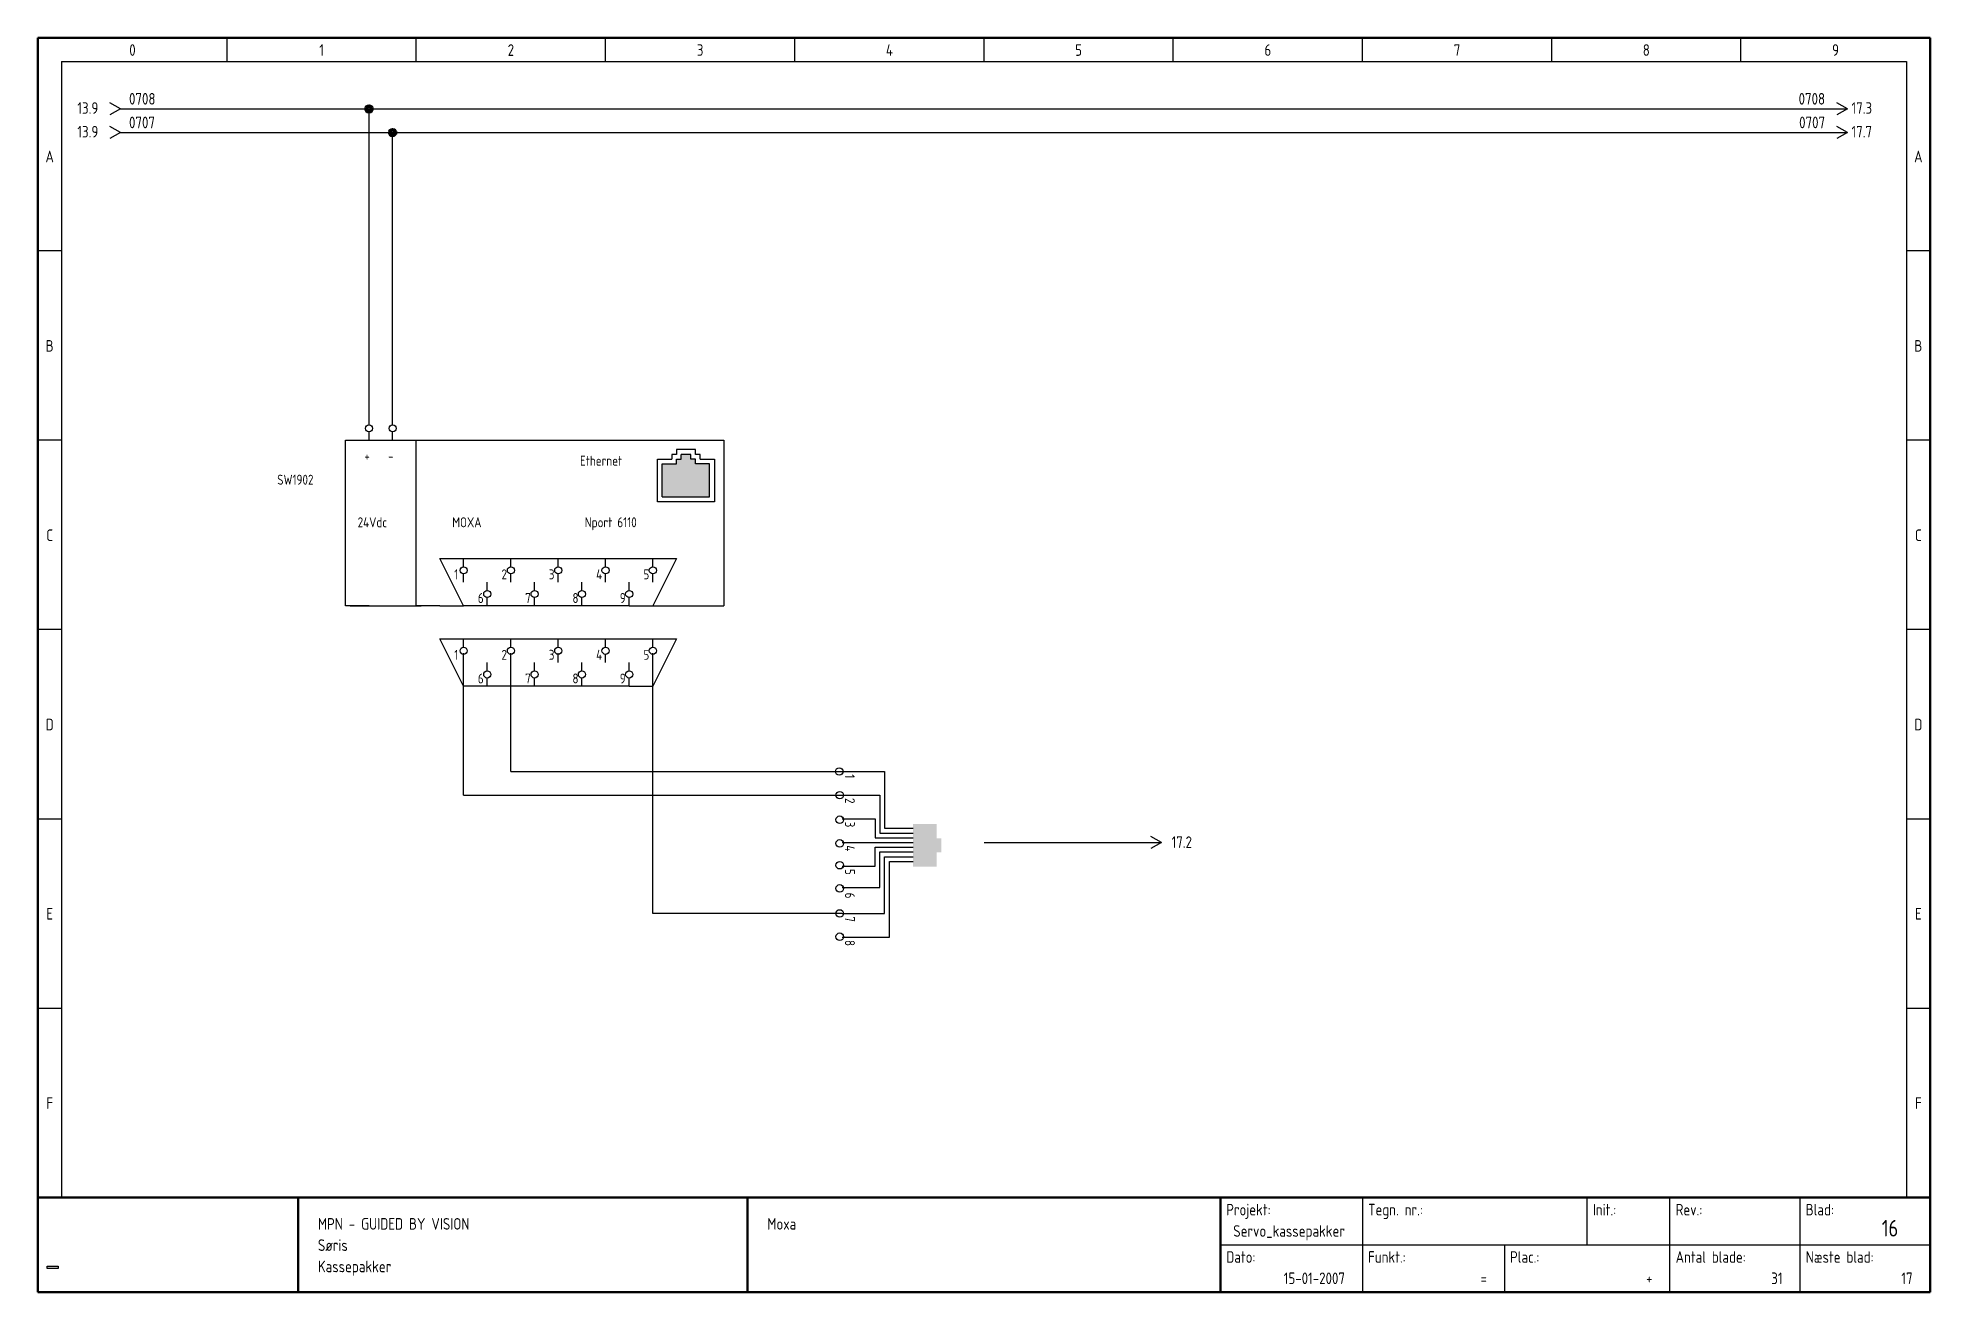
# Model space of a CAD drawing. Header units: millimetres. Extents: x 10 to 410, y 10 to 275.
import ezdxf
from ezdxf.enums import TextEntityAlignment as Align

# ---------------------------------------------------------------- set-up
doc = ezdxf.new("R2010")
doc.units = ezdxf.units.MM
doc.linetypes.add('Caddy_Solid', pattern=[0])
doc.layers.add('2', color=7, linetype='Continuous')
doc.styles.add('Caddy_Vectorfont1p', font='isocp___.ttf', dxfattribs={"width": 0.9})
picture_1 = doc.add_image_def('image1.bmp', size_in_pixel=(51, 10))

# ---------------------------------------------------------------- blocks, each defined once
blk = doc.blocks.new('Blk1')
at = {"linetype": 'Caddy_Solid', "lineweight": 25}
for q in [(25.25, 261.25), (25.25, 258.75)]:
    blk.add_line((27.5, 260), q, dxfattribs=at)
at = {"lineweight": 25, "style": 'Caddy_Vectorfont1p', "width": 0.9, "flags": 1}
for tag, p in [('$TAG140020', (29.27, 267.9)), ('$TAG140050', (29.27, 264.4))]:
    blk.add_attdef(tag, p, '', height=2.45, dxfattribs=at)
at = {"lineweight": 25, "style": 'Caddy_Vectorfont1p', "width": 0.9}
blk.add_attdef('$TAG160500', text='', height=2.45, dxfattribs=at).set_placement((22.78, 258.95), align=Align.RIGHT)
blk.add_attdef('$TAG160010', (29.27, 260.9), '', height=2.45, dxfattribs=at)
blk = doc.blocks.new('Blk2')
at = {"linetype": 'Caddy_Solid', "lineweight": 25}
for q in [(390.25, 261.25), (390.25, 258.75)]:
    blk.add_line((392.5, 260), q, dxfattribs=at)
at = {"lineweight": 25, "style": 'Caddy_Vectorfont1p', "width": 0.9, "flags": 1}
for tag, p in [('$TAG140020', (387.79, 267.9)), ('$TAG140050', (387.79, 264.4))]:
    blk.add_attdef(tag, text='', height=2.45, dxfattribs=at).set_placement(p, align=Align.RIGHT)
at = {"lineweight": 25, "style": 'Caddy_Vectorfont1p', "width": 0.9}
blk.add_attdef('$TAG160010', text='', height=2.45, dxfattribs=at).set_placement((387.79, 260.9), align=Align.RIGHT)
blk.add_attdef('$TAG160500', (393.37, 258.95), '', height=2.45, dxfattribs=at)
blk = doc.blocks.new('Blk3')
at = {"linetype": 'Caddy_Solid', "lineweight": 25}
for q in [(25.25, 256.25), (25.25, 253.75)]:
    blk.add_line((27.5, 255), q, dxfattribs=at)
at = {"lineweight": 25, "style": 'Caddy_Vectorfont1p', "width": 0.9, "flags": 1}
for tag, p in [('$TAG140020', (29.27, 262.9)), ('$TAG140050', (29.27, 259.4))]:
    blk.add_attdef(tag, p, '', height=2.45, dxfattribs=at)
at = {"lineweight": 25, "style": 'Caddy_Vectorfont1p', "width": 0.9}
blk.add_attdef('$TAG160500', text='', height=2.45, dxfattribs=at).set_placement((22.78, 253.95), align=Align.RIGHT)
blk.add_attdef('$TAG160010', (29.27, 255.9), '', height=2.45, dxfattribs=at)
blk = doc.blocks.new('Blk4')
at = {"linetype": 'Caddy_Solid', "lineweight": 25}
for q in [(390.25, 256.25), (390.25, 253.75)]:
    blk.add_line((392.5, 255), q, dxfattribs=at)
at = {"lineweight": 25, "style": 'Caddy_Vectorfont1p', "width": 0.9, "flags": 1}
for tag, p in [('$TAG140020', (387.79, 262.9)), ('$TAG140050', (387.79, 259.4))]:
    blk.add_attdef(tag, text='', height=2.45, dxfattribs=at).set_placement(p, align=Align.RIGHT)
at = {"lineweight": 25, "style": 'Caddy_Vectorfont1p', "width": 0.9}
blk.add_attdef('$TAG160010', text='', height=2.45, dxfattribs=at).set_placement((387.79, 255.9), align=Align.RIGHT)
blk.add_attdef('$TAG160500', (393.37, 253.95), '', height=2.45, dxfattribs=at)
blk = doc.blocks.new('Blk6')
blk.add_hatch(color=256).paths.add_polyline_path([(152, 178), (142, 178), (142, 185), (145, 185), (145, 186), (146, 186), (146, 187), (148, 187), (148, 186), (149, 186), (149, 185), (152, 185)])
at = {"linetype": 'Caddy_Solid', "lineweight": 25}
for p, q in [((149, 188), (145, 188)), ((145, 188), (145, 187)), ((149, 187), (149, 188)), ((141, 177), (141, 186)), ((141, 186), (144, 186)), ((142, 178), (142, 185)), ((142, 185), (145, 185)), ((145, 187), (144, 187)), ((144, 187), (144, 186)), ((145, 185), (145, 186)), ((145, 186), (146, 186)), ((146, 186), (146, 187)), ((148, 187), (146, 187)), ((148, 186), (148, 187)), ((149, 186), (148, 186)), ((150, 187), (149, 187)), ((149, 185), (149, 186)), ((152, 185), (149, 185)), ((150, 186), (150, 187)), ((150, 186), (153, 186)), ((152, 178), (152, 185)), ((153, 186), (153, 177)), ((153, 177), (141, 177)), ((142, 178), (152, 178))]:
    blk.add_line(p, q, dxfattribs=at)
blk = doc.blocks.new('Blk7')
at = {"linetype": 'Caddy_Solid', "lineweight": 25}
for p, q in [((100, 146.25), (100, 148)), ((100, 143), (100, 144.75))]:
    blk.add_line(p, q, dxfattribs=at)
blk.add_circle((100, 145.5), 0.75, dxfattribs=at)
at = {"lineweight": 25, "style": 'Caddy_Vectorfont1p', "width": 0.9, "flags": 1}
blk.add_attdef('$TAG160410', (102.6, 147.2), '', height=2.45, rotation=90, dxfattribs=at)
at = {"layer": '2', "lineweight": 25, "style": 'Caddy_Vectorfont1p', "width": 0.9, "flags": 1}
blk.add_attdef('$TAG160400', (99.1, 147.2), '', height=2.45, rotation=90, dxfattribs=at)
for tag, p in [('$TAG140020', (95.05, 151.3)), ('$TAG140050', (95.05, 147.8)), ('$TAG160010', (95.05, 144.3)), ('$TAG160030', (95.05, 140.8)), ('$TAG160040', (95.05, 135.8))]:
    blk.add_attdef(tag, text='', height=2.45, dxfattribs=at).set_placement(p, align=Align.RIGHT)
blk = doc.blocks.new('Blk8')
at = {"linetype": 'Caddy_Solid', "lineweight": 25}
for p, q in [((110, 146.25), (110, 148)), ((110, 143), (110, 144.75))]:
    blk.add_line(p, q, dxfattribs=at)
blk.add_circle((110, 145.5), 0.75, dxfattribs=at)
at = {"lineweight": 25, "style": 'Caddy_Vectorfont1p', "width": 0.9, "flags": 1}
blk.add_attdef('$TAG160410', (112.6, 147.2), '', height=2.45, rotation=90, dxfattribs=at)
at = {"layer": '2', "lineweight": 25, "style": 'Caddy_Vectorfont1p', "width": 0.9, "flags": 1}
blk.add_attdef('$TAG160400', (109.1, 147.2), '', height=2.45, rotation=90, dxfattribs=at)
for tag, p in [('$TAG140020', (105.05, 151.3)), ('$TAG140050', (105.05, 147.8)), ('$TAG160010', (105.05, 144.3)), ('$TAG160030', (105.05, 140.8)), ('$TAG160040', (105.05, 135.8))]:
    blk.add_attdef(tag, text='', height=2.45, dxfattribs=at).set_placement(p, align=Align.RIGHT)
blk = doc.blocks.new('Blk9')
at = {"linetype": 'Caddy_Solid', "lineweight": 25}
for p, q in [((120, 146.25), (120, 148)), ((120, 143), (120, 144.75))]:
    blk.add_line(p, q, dxfattribs=at)
blk.add_circle((120, 145.5), 0.75, dxfattribs=at)
at = {"lineweight": 25, "style": 'Caddy_Vectorfont1p', "width": 0.9, "flags": 1}
blk.add_attdef('$TAG160410', (122.6, 147.2), '', height=2.45, rotation=90, dxfattribs=at)
at = {"layer": '2', "lineweight": 25, "style": 'Caddy_Vectorfont1p', "width": 0.9, "flags": 1}
blk.add_attdef('$TAG160400', (119.1, 147.2), '', height=2.45, rotation=90, dxfattribs=at)
for tag, p in [('$TAG140020', (115.05, 151.3)), ('$TAG140050', (115.05, 147.8)), ('$TAG160010', (115.05, 144.3)), ('$TAG160030', (115.05, 140.8)), ('$TAG160040', (115.05, 135.8))]:
    blk.add_attdef(tag, text='', height=2.45, dxfattribs=at).set_placement(p, align=Align.RIGHT)
blk = doc.blocks.new('Blk10')
at = {"linetype": 'Caddy_Solid', "lineweight": 25}
for p, q in [((130, 146.25), (130, 148)), ((130, 143), (130, 144.75))]:
    blk.add_line(p, q, dxfattribs=at)
blk.add_circle((130, 145.5), 0.75, dxfattribs=at)
at = {"lineweight": 25, "style": 'Caddy_Vectorfont1p', "width": 0.9, "flags": 1}
blk.add_attdef('$TAG160410', (132.6, 147.2), '', height=2.45, rotation=90, dxfattribs=at)
at = {"layer": '2', "lineweight": 25, "style": 'Caddy_Vectorfont1p', "width": 0.9, "flags": 1}
blk.add_attdef('$TAG160400', (129.1, 147.2), '', height=2.45, rotation=90, dxfattribs=at)
for tag, p in [('$TAG140020', (125.05, 151.3)), ('$TAG140050', (125.05, 147.8)), ('$TAG160010', (125.05, 144.3)), ('$TAG160030', (125.05, 140.8)), ('$TAG160040', (125.05, 135.8))]:
    blk.add_attdef(tag, text='', height=2.45, dxfattribs=at).set_placement(p, align=Align.RIGHT)
blk = doc.blocks.new('Blk11')
at = {"linetype": 'Caddy_Solid', "lineweight": 25}
for p, q in [((140, 146.25), (140, 148)), ((140, 143), (140, 144.75))]:
    blk.add_line(p, q, dxfattribs=at)
blk.add_circle((140, 145.5), 0.75, dxfattribs=at)
at = {"lineweight": 25, "style": 'Caddy_Vectorfont1p', "width": 0.9, "flags": 1}
blk.add_attdef('$TAG160410', (142.6, 147.2), '', height=2.45, rotation=90, dxfattribs=at)
at = {"layer": '2', "lineweight": 25, "style": 'Caddy_Vectorfont1p', "width": 0.9, "flags": 1}
blk.add_attdef('$TAG160400', (139.1, 147.2), '', height=2.45, rotation=90, dxfattribs=at)
for tag, p in [('$TAG140020', (135.05, 151.3)), ('$TAG140050', (135.05, 147.8)), ('$TAG160010', (135.05, 144.3)), ('$TAG160030', (135.05, 140.8)), ('$TAG160040', (135.05, 135.8))]:
    blk.add_attdef(tag, text='', height=2.45, dxfattribs=at).set_placement(p, align=Align.RIGHT)
blk = doc.blocks.new('Blk12')
at = {"linetype": 'Caddy_Solid', "lineweight": 25}
for p, q in [((105, 141.25), (105, 143)), ((105, 138), (105, 139.75))]:
    blk.add_line(p, q, dxfattribs=at)
blk.add_circle((105, 140.5), 0.75, dxfattribs=at)
at = {"lineweight": 25, "style": 'Caddy_Vectorfont1p', "width": 0.9, "flags": 1}
blk.add_attdef('$TAG160410', (107.6, 142.2), '', height=2.45, rotation=90, dxfattribs=at)
at = {"layer": '2', "lineweight": 25, "style": 'Caddy_Vectorfont1p', "width": 0.9, "flags": 1}
blk.add_attdef('$TAG160400', (104.1, 142.2), '', height=2.45, rotation=90, dxfattribs=at)
for tag, p in [('$TAG140020', (100.05, 146.3)), ('$TAG140050', (100.05, 142.8)), ('$TAG160010', (100.05, 139.3)), ('$TAG160030', (100.05, 135.8)), ('$TAG160040', (100.05, 130.8))]:
    blk.add_attdef(tag, text='', height=2.45, dxfattribs=at).set_placement(p, align=Align.RIGHT)
blk = doc.blocks.new('Blk13')
at = {"linetype": 'Caddy_Solid', "lineweight": 25}
for p, q in [((115, 141.25), (115, 143)), ((115, 138), (115, 139.75))]:
    blk.add_line(p, q, dxfattribs=at)
blk.add_circle((115, 140.5), 0.75, dxfattribs=at)
at = {"lineweight": 25, "style": 'Caddy_Vectorfont1p', "width": 0.9, "flags": 1}
blk.add_attdef('$TAG160410', (117.6, 142.2), '', height=2.45, rotation=90, dxfattribs=at)
at = {"layer": '2', "lineweight": 25, "style": 'Caddy_Vectorfont1p', "width": 0.9, "flags": 1}
blk.add_attdef('$TAG160400', (114.1, 142.2), '', height=2.45, rotation=90, dxfattribs=at)
for tag, p in [('$TAG140020', (110.05, 146.3)), ('$TAG140050', (110.05, 142.8)), ('$TAG160010', (110.05, 139.3)), ('$TAG160030', (110.05, 135.8)), ('$TAG160040', (110.05, 130.8))]:
    blk.add_attdef(tag, text='', height=2.45, dxfattribs=at).set_placement(p, align=Align.RIGHT)
blk = doc.blocks.new('Blk14')
at = {"linetype": 'Caddy_Solid', "lineweight": 25}
for p, q in [((125, 141.25), (125, 143)), ((125, 138), (125, 139.75))]:
    blk.add_line(p, q, dxfattribs=at)
blk.add_circle((125, 140.5), 0.75, dxfattribs=at)
at = {"lineweight": 25, "style": 'Caddy_Vectorfont1p', "width": 0.9, "flags": 1}
blk.add_attdef('$TAG160410', (127.6, 142.2), '', height=2.45, rotation=90, dxfattribs=at)
at = {"layer": '2', "lineweight": 25, "style": 'Caddy_Vectorfont1p', "width": 0.9, "flags": 1}
blk.add_attdef('$TAG160400', (124.1, 142.2), '', height=2.45, rotation=90, dxfattribs=at)
for tag, p in [('$TAG140020', (120.05, 146.3)), ('$TAG140050', (120.05, 142.8)), ('$TAG160010', (120.05, 139.3)), ('$TAG160030', (120.05, 135.8)), ('$TAG160040', (120.05, 130.8))]:
    blk.add_attdef(tag, text='', height=2.45, dxfattribs=at).set_placement(p, align=Align.RIGHT)
blk = doc.blocks.new('Blk15')
at = {"linetype": 'Caddy_Solid', "lineweight": 25}
for p, q in [((135, 141.25), (135, 143)), ((135, 138), (135, 139.75))]:
    blk.add_line(p, q, dxfattribs=at)
blk.add_circle((135, 140.5), 0.75, dxfattribs=at)
at = {"lineweight": 25, "style": 'Caddy_Vectorfont1p', "width": 0.9, "flags": 1}
blk.add_attdef('$TAG160410', (137.6, 142.2), '', height=2.45, rotation=90, dxfattribs=at)
at = {"layer": '2', "lineweight": 25, "style": 'Caddy_Vectorfont1p', "width": 0.9, "flags": 1}
blk.add_attdef('$TAG160400', (134.1, 142.2), '', height=2.45, rotation=90, dxfattribs=at)
for tag, p in [('$TAG140020', (130.05, 146.3)), ('$TAG140050', (130.05, 142.8)), ('$TAG160010', (130.05, 139.3)), ('$TAG160030', (130.05, 135.8)), ('$TAG160040', (130.05, 130.8))]:
    blk.add_attdef(tag, text='', height=2.45, dxfattribs=at).set_placement(p, align=Align.RIGHT)
blk = doc.blocks.new('Blk16')
at = {"linetype": 'Caddy_Solid', "lineweight": 25}
for p, q in [((80, 193.25), (80, 195)), ((80, 190), (80, 191.75))]:
    blk.add_line(p, q, dxfattribs=at)
blk.add_circle((80, 192.5), 0.75, dxfattribs=at)
at = {"lineweight": 25, "style": 'Caddy_Vectorfont1p', "width": 0.9, "flags": 1}
blk.add_attdef('$TAG160410', (82.6, 194.2), '', height=2.45, rotation=90, dxfattribs=at)
at = {"layer": '2', "lineweight": 25, "style": 'Caddy_Vectorfont1p', "width": 0.9, "flags": 1}
blk.add_attdef('$TAG160400', (79.1, 194.2), '', height=2.45, rotation=90, dxfattribs=at)
for tag, p in [('$TAG140020', (75.05, 198.3)), ('$TAG140050', (75.05, 194.8)), ('$TAG160010', (75.05, 191.3)), ('$TAG160030', (75.05, 187.8)), ('$TAG160040', (75.05, 182.8))]:
    blk.add_attdef(tag, text='', height=2.45, dxfattribs=at).set_placement(p, align=Align.RIGHT)
blk = doc.blocks.new('Blk17')
at = {"linetype": 'Caddy_Solid', "lineweight": 25}
for p, q in [((85, 193.25), (85, 195)), ((85, 190), (85, 191.75))]:
    blk.add_line(p, q, dxfattribs=at)
blk.add_circle((85, 192.5), 0.75, dxfattribs=at)
at = {"lineweight": 25, "style": 'Caddy_Vectorfont1p', "width": 0.9, "flags": 1}
blk.add_attdef('$TAG160410', (87.6, 194.2), '', height=2.45, rotation=90, dxfattribs=at)
at = {"layer": '2', "lineweight": 25, "style": 'Caddy_Vectorfont1p', "width": 0.9, "flags": 1}
blk.add_attdef('$TAG160400', (84.1, 194.2), '', height=2.45, rotation=90, dxfattribs=at)
for tag, p in [('$TAG140020', (80.05, 198.3)), ('$TAG140050', (80.05, 194.8)), ('$TAG160010', (80.05, 191.3)), ('$TAG160030', (80.05, 187.8)), ('$TAG160040', (80.05, 182.8))]:
    blk.add_attdef(tag, text='', height=2.45, dxfattribs=at).set_placement(p, align=Align.RIGHT)
blk = doc.blocks.new('Blk18')
at = {"linetype": 'Caddy_Solid', "lineweight": 25}
for p, q in [((100, 163.25), (100, 165)), ((100, 160), (100, 161.75))]:
    blk.add_line(p, q, dxfattribs=at)
blk.add_circle((100, 162.5), 0.75, dxfattribs=at)
at = {"lineweight": 25, "style": 'Caddy_Vectorfont1p', "width": 0.9, "flags": 1}
blk.add_attdef('$TAG160410', (102.6, 164.2), '', height=2.45, rotation=90, dxfattribs=at)
at = {"layer": '2', "lineweight": 25, "style": 'Caddy_Vectorfont1p', "width": 0.9, "flags": 1}
blk.add_attdef('$TAG160400', (99.1, 164.2), '', height=2.45, rotation=90, dxfattribs=at)
for tag, p in [('$TAG140020', (95.05, 168.3)), ('$TAG140050', (95.05, 164.8)), ('$TAG160030', (95.05, 157.8)), ('$TAG160010', (95.05, 161.3)), ('$TAG160040', (95.05, 152.8))]:
    blk.add_attdef(tag, text='', height=2.45, dxfattribs=at).set_placement(p, align=Align.RIGHT)
blk = doc.blocks.new('Blk19')
at = {"linetype": 'Caddy_Solid', "lineweight": 25}
for p, q in [((110, 163.25), (110, 165)), ((110, 160), (110, 161.75))]:
    blk.add_line(p, q, dxfattribs=at)
blk.add_circle((110, 162.5), 0.75, dxfattribs=at)
at = {"lineweight": 25, "style": 'Caddy_Vectorfont1p', "width": 0.9, "flags": 1}
blk.add_attdef('$TAG160410', (112.6, 164.2), '', height=2.45, rotation=90, dxfattribs=at)
at = {"layer": '2', "lineweight": 25, "style": 'Caddy_Vectorfont1p', "width": 0.9, "flags": 1}
blk.add_attdef('$TAG160400', (109.1, 164.2), '', height=2.45, rotation=90, dxfattribs=at)
for tag, p in [('$TAG140020', (105.05, 168.3)), ('$TAG140050', (105.05, 164.8)), ('$TAG160030', (105.05, 157.8)), ('$TAG160010', (105.05, 161.3)), ('$TAG160040', (105.05, 152.8))]:
    blk.add_attdef(tag, text='', height=2.45, dxfattribs=at).set_placement(p, align=Align.RIGHT)
blk = doc.blocks.new('Blk20')
at = {"linetype": 'Caddy_Solid', "lineweight": 25}
for p, q in [((120, 163.25), (120, 165)), ((120, 160), (120, 161.75))]:
    blk.add_line(p, q, dxfattribs=at)
blk.add_circle((120, 162.5), 0.75, dxfattribs=at)
at = {"lineweight": 25, "style": 'Caddy_Vectorfont1p', "width": 0.9, "flags": 1}
blk.add_attdef('$TAG160410', (122.6, 164.2), '', height=2.45, rotation=90, dxfattribs=at)
at = {"layer": '2', "lineweight": 25, "style": 'Caddy_Vectorfont1p', "width": 0.9, "flags": 1}
blk.add_attdef('$TAG160400', (119.1, 164.2), '', height=2.45, rotation=90, dxfattribs=at)
for tag, p in [('$TAG140020', (115.05, 168.3)), ('$TAG140050', (115.05, 164.8)), ('$TAG160030', (115.05, 157.8)), ('$TAG160010', (115.05, 161.3)), ('$TAG160040', (115.05, 152.8))]:
    blk.add_attdef(tag, text='', height=2.45, dxfattribs=at).set_placement(p, align=Align.RIGHT)
blk = doc.blocks.new('Blk21')
at = {"linetype": 'Caddy_Solid', "lineweight": 25}
for p, q in [((130, 163.25), (130, 165)), ((130, 160), (130, 161.75))]:
    blk.add_line(p, q, dxfattribs=at)
blk.add_circle((130, 162.5), 0.75, dxfattribs=at)
at = {"lineweight": 25, "style": 'Caddy_Vectorfont1p', "width": 0.9, "flags": 1}
blk.add_attdef('$TAG160410', (132.6, 164.2), '', height=2.45, rotation=90, dxfattribs=at)
at = {"layer": '2', "lineweight": 25, "style": 'Caddy_Vectorfont1p', "width": 0.9, "flags": 1}
blk.add_attdef('$TAG160400', (129.1, 164.2), '', height=2.45, rotation=90, dxfattribs=at)
for tag, p in [('$TAG140020', (125.05, 168.3)), ('$TAG140050', (125.05, 164.8)), ('$TAG160030', (125.05, 157.8)), ('$TAG160010', (125.05, 161.3)), ('$TAG160040', (125.05, 152.8))]:
    blk.add_attdef(tag, text='', height=2.45, dxfattribs=at).set_placement(p, align=Align.RIGHT)
blk = doc.blocks.new('Blk22')
at = {"linetype": 'Caddy_Solid', "lineweight": 25}
for p, q in [((140, 163.25), (140, 165)), ((140, 160), (140, 161.75))]:
    blk.add_line(p, q, dxfattribs=at)
blk.add_circle((140, 162.5), 0.75, dxfattribs=at)
at = {"lineweight": 25, "style": 'Caddy_Vectorfont1p', "width": 0.9, "flags": 1}
blk.add_attdef('$TAG160410', (142.6, 164.2), '', height=2.45, rotation=90, dxfattribs=at)
at = {"layer": '2', "lineweight": 25, "style": 'Caddy_Vectorfont1p', "width": 0.9, "flags": 1}
blk.add_attdef('$TAG160400', (139.1, 164.2), '', height=2.45, rotation=90, dxfattribs=at)
for tag, p in [('$TAG140020', (135.05, 168.3)), ('$TAG140050', (135.05, 164.8)), ('$TAG160030', (135.05, 157.8)), ('$TAG160010', (135.05, 161.3)), ('$TAG160040', (135.05, 152.8))]:
    blk.add_attdef(tag, text='', height=2.45, dxfattribs=at).set_placement(p, align=Align.RIGHT)
blk = doc.blocks.new('Blk23')
at = {"linetype": 'Caddy_Solid', "lineweight": 25}
for p, q in [((105, 158.25), (105, 160)), ((105, 155), (105, 156.75))]:
    blk.add_line(p, q, dxfattribs=at)
blk.add_circle((105, 157.5), 0.75, dxfattribs=at)
at = {"lineweight": 25, "style": 'Caddy_Vectorfont1p', "width": 0.9, "flags": 1}
blk.add_attdef('$TAG160410', (107.6, 159.2), '', height=2.45, rotation=90, dxfattribs=at)
at = {"layer": '2', "lineweight": 25, "style": 'Caddy_Vectorfont1p', "width": 0.9, "flags": 1}
blk.add_attdef('$TAG160400', (104.1, 159.2), '', height=2.45, rotation=90, dxfattribs=at)
for tag, p in [('$TAG140020', (100.05, 163.3)), ('$TAG140050', (100.05, 159.8)), ('$TAG160010', (100.05, 156.3)), ('$TAG160030', (100.05, 152.8)), ('$TAG160040', (100.05, 147.8))]:
    blk.add_attdef(tag, text='', height=2.45, dxfattribs=at).set_placement(p, align=Align.RIGHT)
blk = doc.blocks.new('Blk24')
at = {"linetype": 'Caddy_Solid', "lineweight": 25}
for p, q in [((115, 158.25), (115, 160)), ((115, 155), (115, 156.75))]:
    blk.add_line(p, q, dxfattribs=at)
blk.add_circle((115, 157.5), 0.75, dxfattribs=at)
at = {"lineweight": 25, "style": 'Caddy_Vectorfont1p', "width": 0.9, "flags": 1}
blk.add_attdef('$TAG160410', (117.6, 159.2), '', height=2.45, rotation=90, dxfattribs=at)
at = {"layer": '2', "lineweight": 25, "style": 'Caddy_Vectorfont1p', "width": 0.9, "flags": 1}
blk.add_attdef('$TAG160400', (114.1, 159.2), '', height=2.45, rotation=90, dxfattribs=at)
for tag, p in [('$TAG140020', (110.05, 163.3)), ('$TAG140050', (110.05, 159.8)), ('$TAG160010', (110.05, 156.3)), ('$TAG160030', (110.05, 152.8)), ('$TAG160040', (110.05, 147.8))]:
    blk.add_attdef(tag, text='', height=2.45, dxfattribs=at).set_placement(p, align=Align.RIGHT)
blk = doc.blocks.new('Blk25')
at = {"linetype": 'Caddy_Solid', "lineweight": 25}
for p, q in [((125, 158.25), (125, 160)), ((125, 155), (125, 156.75))]:
    blk.add_line(p, q, dxfattribs=at)
blk.add_circle((125, 157.5), 0.75, dxfattribs=at)
at = {"lineweight": 25, "style": 'Caddy_Vectorfont1p', "width": 0.9, "flags": 1}
blk.add_attdef('$TAG160410', (127.6, 159.2), '', height=2.45, rotation=90, dxfattribs=at)
at = {"layer": '2', "lineweight": 25, "style": 'Caddy_Vectorfont1p', "width": 0.9, "flags": 1}
blk.add_attdef('$TAG160400', (124.1, 159.2), '', height=2.45, rotation=90, dxfattribs=at)
for tag, p in [('$TAG140020', (120.05, 163.3)), ('$TAG140050', (120.05, 159.8)), ('$TAG160010', (120.05, 156.3)), ('$TAG160030', (120.05, 152.8)), ('$TAG160040', (120.05, 147.8))]:
    blk.add_attdef(tag, text='', height=2.45, dxfattribs=at).set_placement(p, align=Align.RIGHT)
blk = doc.blocks.new('Blk26')
at = {"linetype": 'Caddy_Solid', "lineweight": 25}
for p, q in [((135, 158.25), (135, 160)), ((135, 155), (135, 156.75))]:
    blk.add_line(p, q, dxfattribs=at)
blk.add_circle((135, 157.5), 0.75, dxfattribs=at)
at = {"lineweight": 25, "style": 'Caddy_Vectorfont1p', "width": 0.9, "flags": 1}
blk.add_attdef('$TAG160410', (137.6, 159.2), '', height=2.45, rotation=90, dxfattribs=at)
at = {"layer": '2', "lineweight": 25, "style": 'Caddy_Vectorfont1p', "width": 0.9, "flags": 1}
blk.add_attdef('$TAG160400', (134.1, 159.2), '', height=2.45, rotation=90, dxfattribs=at)
for tag, p in [('$TAG140020', (130.05, 163.3)), ('$TAG140050', (130.05, 159.8)), ('$TAG160010', (130.05, 156.3)), ('$TAG160030', (130.05, 152.8)), ('$TAG160040', (130.05, 147.8))]:
    blk.add_attdef(tag, text='', height=2.45, dxfattribs=at).set_placement(p, align=Align.RIGHT)
blk = doc.blocks.new('Blk5')
blk.add_hatch(color=256).paths.add_polyline_path([(195, 99.9), (195, 108.9), (200, 108.9), (200, 105.9), (201, 105.9), (201, 102.9), (200, 102.9), (200, 101.9), (200, 99.9)])
at = {"linetype": 'Caddy_Solid', "lineweight": 25}
for p, q in [((75, 155), (75, 190)), ((75, 190), (155, 190)), ((90, 155), (90, 190)), ((155, 190), (155, 155)), ((100, 155), (95, 165)), ((95, 165), (140, 165)), ((145, 165), (140, 155)), ((140, 165), (145, 165)), ((80, 155), (75, 155)), ((76, 155), (85, 155)), ((85, 155), (91, 155)), ((95, 155), (90, 155)), ((95, 155), (100, 155)), ((135, 155), (100, 155)), ((135, 155), (140, 155)), ((135, 155), (145, 155)), ((145, 155), (155, 155)), ((100, 138), (95, 148)), ((95, 148), (140, 148)), ((145, 148), (140, 138)), ((140, 148), (145, 148)), ((100, 115), (100, 145)), ((110, 120), (110, 145)), ((120, 143), (120, 145)), ((140, 90), (140, 145)), ((135, 138), (100, 138)), ((135, 138), (140, 138)), ((110, 120), (180, 120)), ((180, 120), (189, 120)), ((189, 120), (189, 108)), ((100, 115), (180, 115)), ((180, 115), (187, 115)), ((187, 115), (188, 115)), ((188, 115), (188, 107)), ((180, 110), (187, 110)), ((187, 110), (187, 106)), ((189, 108), (191, 108)), ((190.5, 108), (195, 108)), ((180, 105), (191, 105)), ((187, 106), (191, 106)), ((187, 100), (187, 104)), ((187, 104), (191, 104)), ((188, 107), (191, 107)), ((190.5, 105), (195, 105)), ((191, 107), (195, 107)), ((191, 106), (195, 106)), ((191, 104), (195, 104)), ((180, 100), (187, 100)), ((188, 95.5), (188, 103)), ((188, 103), (191, 103)), ((189, 90), (189, 102)), ((189, 102), (191, 102)), ((190, 85), (190, 101)), ((190, 101), (191, 101)), ((190.5, 102), (195, 102)), ((191, 103), (195, 103)), ((191, 101), (195, 101)), ((180, 95.5), (188, 95.5)), ((180, 90), (140, 90)), ((180, 90), (189, 90)), ((180, 85), (190, 85))]:
    blk.add_line(p, q, dxfattribs=at)
for centre in [(179.4, 120), (179.5, 115), (179.5, 109.8), (179.5, 104.8), (179.5, 100.2), (179.5, 95.3), (179.5, 90), (179.5, 85.1)]:
    blk.add_circle(centre, 0.8, dxfattribs=at)
for name in ['Blk16', 'Blk17', 'Blk6', 'Blk18', 'Blk19', 'Blk20', 'Blk21', 'Blk22', 'Blk23', 'Blk24', 'Blk25', 'Blk26', 'Blk7', 'Blk8', 'Blk9', 'Blk10', 'Blk11', 'Blk12', 'Blk13', 'Blk14', 'Blk15']:
    blk.add_blockref(name, (0, 0, 1))
at = {"lineweight": 25, "style": 'Caddy_Vectorfont1p', "width": 0.9}
for s, p in [('+', (79.01, 185.6)), ('-', (84.01, 185.6)), ('Ethernet', (124.6, 184.6)), ('24Vdc', (77.6, 171.6)), ('MOXA', (97.6, 171.6)), ('Nport 6110', (125.6, 171.6)), ('1', (98.01, 160.6)), ('2', (108.01, 160.6)), ('3', (118.01, 160.6)), ('4', (128.01, 160.6)), ('5', (138.01, 160.6)), ('6', (103.01, 155.6)), ('7', (113.01, 155.6)), ('8', (123.01, 155.6)), ('9', (133.01, 155.6)), ('1', (98.01, 143.6)), ('2', (108.01, 143.6)), ('3', (118.01, 143.6)), ('4', (128.01, 143.6)), ('5', (138.01, 143.6)), ('6', (103.01, 138.6)), ('7', (113.01, 138.6)), ('8', (123.01, 138.6)), ('9', (133.01, 138.6))]:
    blk.add_text(s, height=2.1, dxfattribs=at).set_placement(p)
for s, p in [('1', (180.6, 119.4)), ('2', (180.6, 114.4)), ('3', (180.6, 109.4)), ('4', (180.6, 104.4)), ('5', (180.6, 99.4)), ('6', (180.6, 94.4)), ('7', (180.6, 89.4)), ('8', (180.6, 84.4))]:
    blk.add_text(s, height=2.1, rotation=270, dxfattribs=at).set_placement(p)
blk = doc.blocks.new('Blk27')
at = {"linetype": 'Caddy_Solid', "lineweight": 25}
for p, q in [((245, 105), (247.5, 105)), ((247.5, 105), (245.25, 106.25)), ((247.5, 105), (245.25, 103.75))]:
    blk.add_line(p, q, dxfattribs=at)
at = {"lineweight": 25, "style": 'Caddy_Vectorfont1p', "width": 0.9, "flags": 1}
blk.add_attdef('$TAG160010', text='', height=2.45, dxfattribs=at).set_placement((242.5, 105.9), align=Align.RIGHT)
at = {"lineweight": 25, "style": 'Caddy_Vectorfont1p', "width": 0.9}
blk.add_attdef('$TAG160500', (249.65, 103.85), '', height=2.45, dxfattribs=at)
blk = doc.blocks.new('Blk28')
at = {"linetype": 'Caddy_Solid', "lineweight": 50}
for p, q in [((10, 10), (10, 275)), ((10, 275), (410, 275)), ((410, 275), (410, 10)), ((10, 30), (410, 30)), ((65, 30), (65, 10)), ((160, 30), (160, 10)), ((260, 30), (260, 10)), ((410, 10), (10, 10))]:
    blk.add_line(p, q, dxfattribs=at)
at = {"linetype": 'Caddy_Solid', "lineweight": 25}
for p, q in [((50, 270), (50, 275)), ((90, 270), (90, 275)), ((130, 270), (130, 275)), ((170, 270), (170, 275)), ((210, 270), (210, 275)), ((250, 270), (250, 275)), ((290, 270), (290, 275)), ((330, 270), (330, 275)), ((370, 270), (370, 275)), ((15, 270), (15, 30)), ((15, 270), (405, 270)), ((405, 270), (405, 30)), ((15, 230), (10, 230)), ((410, 230), (405, 230)), ((15, 190), (10, 190)), ((410, 190), (405, 190)), ((15, 150), (10, 150)), ((410, 150), (405, 150)), ((10, 110), (15, 110)), ((405, 110), (410, 110)), ((10, 70), (15, 70)), ((405, 70), (410, 70)), ((10, 30), (15, 30)), ((290, 30), (290, 10)), ((337.5, 20), (337.5, 30)), ((355, 20), (355, 30)), ((382.5, 20), (382.5, 30)), ((405, 30), (410, 30)), ((260, 20), (410, 20)), ((320, 20), (320, 10)), ((355, 10), (355, 20)), ((382.5, 10), (382.5, 20))]:
    blk.add_line(p, q, dxfattribs=at)
at = {"lineweight": 25, "style": 'Caddy_Vectorfont1p', "width": 0.9}
for s, p in [('0', (30, 271.2)), ('1', (70, 271.2)), ('2', (110, 271.2)), ('3', (150, 271.2)), ('4', (190, 271.2)), ('5', (230, 271.2)), ('6', (270, 271.2)), ('7', (310, 271.2)), ('8', (350, 271.2)), ('9', (390, 271.2)), ('A', (12.5, 248.7)), ('A', (407.5, 248.7)), ('B', (12.5, 208.7)), ('B', (407.5, 208.7)), ('C', (12.5, 168.7)), ('C', (407.5, 168.7)), ('D', (12.5, 128.7)), ('D', (407.5, 128.7)), ('E', (12.5, 88.7)), ('E', (407.5, 88.7)), ('F', (12.5, 48.7)), ('F', (407.5, 48.7))]:
    blk.add_text(s, height=2.45, dxfattribs=at).set_placement(p, align=Align.CENTER)
for s, p in [('Projekt:', (261.2, 26.2)), ('Tegn. nr.:', (291.2, 26.2)), ('Init.:', (338.7, 26.2)), ('Rev.:', (356.2, 26.2)), ('Blad:', (383.7, 26.2)), ('MPN - GUIDED BY VISION', (69.2, 23.2)), ('Moxa', (164.2, 23.2)), ('Søris', (69.2, 18.7)), ('Kassepakker', (69.2, 14.2)), ('Dato:', (261.2, 16.2)), ('Funkt.:', (291.2, 16.2)), ('Plac.:', (321.2, 16.2)), ('Antal blade:', (356.2, 16.2)), ('Næste blad:', (383.7, 16.2))]:
    blk.add_text(s, height=2.45, dxfattribs=at).set_placement(p)
for s, p in [('Servo_kassepakker', (286.3, 21.7)), ('15-01-2007', (286.3, 11.7)), ('=', (316.3, 11.7)), ('+', (351.3, 11.7)), ('31', (378.8, 11.7)), ('17', (406.3, 11.7))]:
    blk.add_text(s, height=2.45, dxfattribs=at).set_placement(p, align=Align.RIGHT)
at = {"lineweight": 35, "style": 'Caddy_Vectorfont1p', "width": 0.9}
blk.add_text('16', height=3.5, dxfattribs=at).set_placement((403.25, 21.75), align=Align.RIGHT)
image = blk.add_image(picture_1, insert=(12, 15), size_in_units=(2.32, 0.484))

msp = doc.modelspace()

# ---------------------------------------------------------------- linework, layer by layer
at = {"linetype": 'Caddy_Solid', "lineweight": 25}
for p, q in [((27.5, 260), (80, 260)), ((80, 260), (392.5, 260)), ((80, 195), (80, 260)), ((27.5, 255), (85, 255)), ((85, 255), (392.5, 255)), ((85, 195), (85, 255)), ((210, 105), (245, 105))]:
    msp.add_line(p, q, dxfattribs=at)
at = {"lineweight": 40}
for centre, radius in [((80, 260), 0.8), ((80, 260), 0.6), ((80, 260), 0.4), ((85, 255), 0.8), ((85, 255), 0.6), ((85, 255), 0.4)]:
    msp.add_circle(centre, radius, dxfattribs=at)

# ---------------------------------------------------------------- block references
for name in ['Blk28', 'Blk5']:
    msp.add_blockref(name, (0, 0, 1))
ref = msp.add_blockref('Blk1', (0, 0, 1))
ref.add_attrib('$TAG160010', '0708', (29.27, 260.9), dxfattribs={"lineweight": 25, "height": 2.45, "style": 'Caddy_Vectorfont1p', "width": 0.9})
ref.add_attrib('$TAG160500', '13.9', dxfattribs={"lineweight": 25, "height": 2.45, "style": 'Caddy_Vectorfont1p', "width": 0.9}).set_placement((22.78, 258.95), align=Align.RIGHT)
ref = msp.add_blockref('Blk2', (0, 0, 1))
ref.add_attrib('$TAG160010', '0708', dxfattribs={"lineweight": 25, "height": 2.45, "style": 'Caddy_Vectorfont1p', "width": 0.9}).set_placement((387.79, 260.9), align=Align.RIGHT)
ref.add_attrib('$TAG160500', '17.3', (393.37, 258.95), dxfattribs={"lineweight": 25, "height": 2.45, "style": 'Caddy_Vectorfont1p', "width": 0.9})
ref = msp.add_blockref('Blk3', (0, 0, 1))
ref.add_attrib('$TAG160010', '0707', (29.27, 255.9), dxfattribs={"lineweight": 25, "height": 2.45, "style": 'Caddy_Vectorfont1p', "width": 0.9})
ref.add_attrib('$TAG160500', '13.9', dxfattribs={"lineweight": 25, "height": 2.45, "style": 'Caddy_Vectorfont1p', "width": 0.9}).set_placement((22.78, 253.95), align=Align.RIGHT)
ref = msp.add_blockref('Blk4', (0, 0, 1))
ref.add_attrib('$TAG160010', '0707', dxfattribs={"lineweight": 25, "height": 2.45, "style": 'Caddy_Vectorfont1p', "width": 0.9}).set_placement((387.79, 255.9), align=Align.RIGHT)
ref.add_attrib('$TAG160500', '17.7', (393.37, 253.95), dxfattribs={"lineweight": 25, "height": 2.45, "style": 'Caddy_Vectorfont1p', "width": 0.9})
ref = msp.add_blockref('Blk27', (0, 0, 1))
ref.add_attrib('$TAG160500', '17.2', (249.65, 103.85), dxfattribs={"lineweight": 25, "height": 2.45, "style": 'Caddy_Vectorfont1p', "width": 0.9})

# ---------------------------------------------------------------- texts
at = {"lineweight": 25, "style": 'Caddy_Vectorfont1p', "width": 0.9}
msp.add_text('SW1902', height=2.1, dxfattribs=at).set_placement((60.6, 180.6))

doc.saveas('drawing.dxf')
